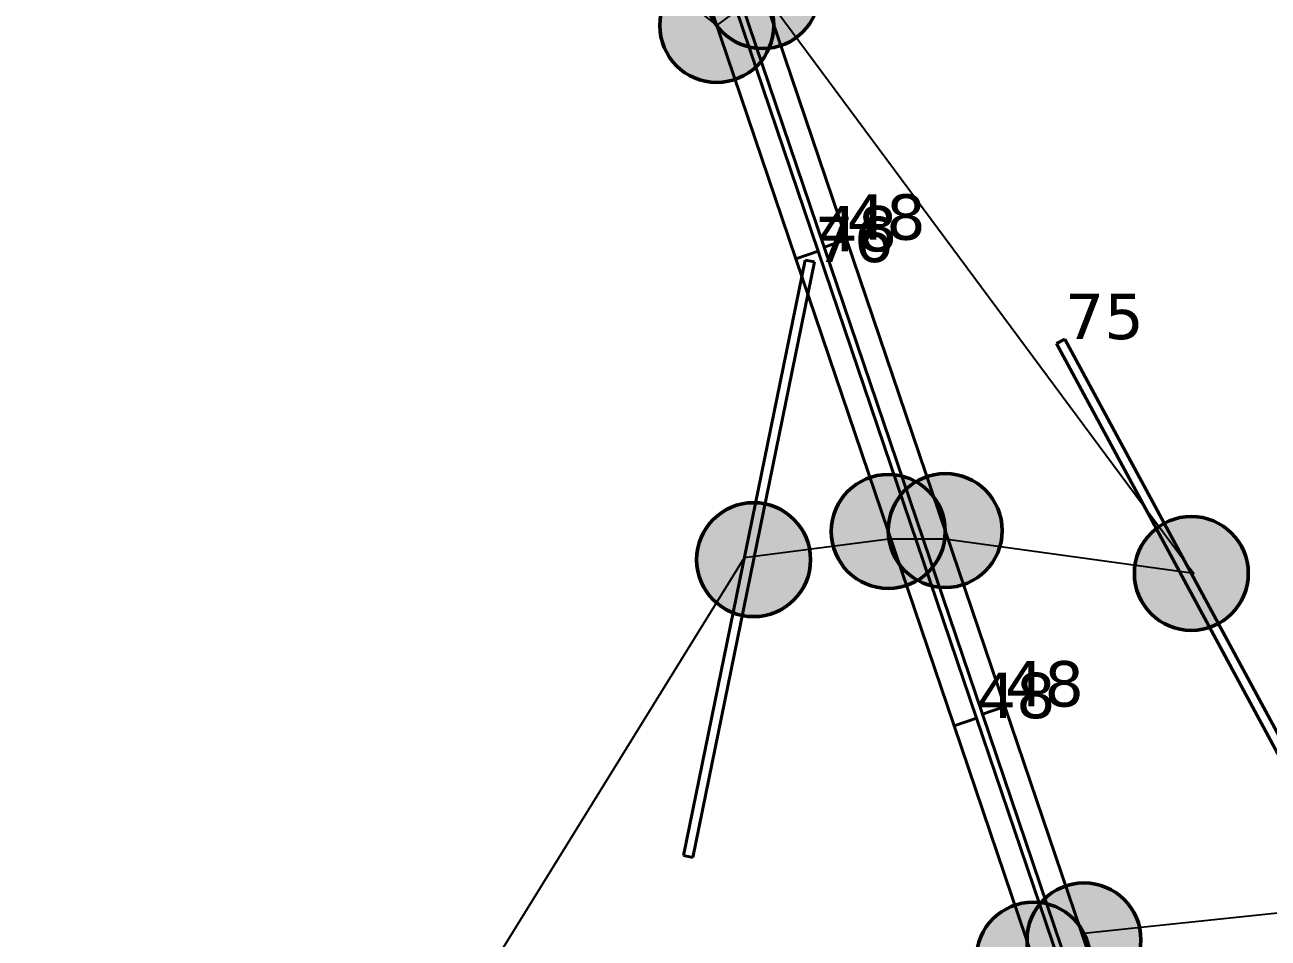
# Model space of a CAD drawing. Header units: millimetres. Extents: x -243740 to 150609, y -473655 to -165121.
# Drawn here: x 2650 to 7588, y -354113 to -350485 of the extents above; entities that cross this region are included whole.
import ezdxf

# ---------------------------------------------------------------- set-up
doc = ezdxf.new("R2010")
doc.units = ezdxf.units.MM
doc.layers.add('_Гр.ЩД-1C.10.4.I8.4', color=6, linetype='Continuous')
for name, color, linetype, lineweight in [('_освещение_dali', 3, 'Continuous', 50), ('DLX_FL1_LUM 122', 1, 'Continuous', 40), ('DLX_FL1_LUM 222', 5, 'Continuous', 40), ('DLX_LUM 14', 5, 'Continuous', 40), ('DLX_LUM 17', 5, 'Continuous', 40)]:
    doc.layers.add(name, color=color, linetype=linetype, lineweight=lineweight)
doc.styles.add('TableTextStyle', font='')
doc.styles.get('TableTextStyle').set_extended_font_data('VERDANA.TTF')
doc.linetypes.add('Truba', pattern='A,3e-05,[4,MSH_7,S=1,R=0,X=0,Y=0],-3.022072', length=3.022102)

# ---------------------------------------------------------------- blocks, each defined once
blk = doc.blocks.new('A$Caabd1818')
at = {"layer": 'DLX_FL1_LUM 122'}
for points in [[(1855.4, 46153.5, 0), (1226.9, 48007.9, 0)], [(1226.9, 48007.9, 0), (1855.4, 46153.5, 0)], [(1226.9, 48007.9, 0), (1855.4, 46153.5, 0)], [(1855.4, 46153.5, 0), (1226.9, 48007.9, 0)], [(1315.9, 48038.1, 0), (1944.4, 46183.7, 0)], [(1944.4, 46183.7, 0), (1315.9, 48038.1, 0)], [(1944.4, 46183.7, 0), (1315.9, 48038.1, 0)], [(1315.9, 48038.1, 0), (1944.4, 46183.7, 0)], [(1742.8, 46107.3, 0), (1114.3, 47961.6, 0)], [(1114.3, 47961.6, 0), (1742.8, 46107.3, 0)], [(1114.3, 47961.6, 0), (1742.8, 46107.3, 0)], [(1742.8, 46107.3, 0), (1114.3, 47961.6, 0)], [(1203.3, 47991.8, 0), (1831.8, 46137.4, 0)], [(1831.8, 46137.4, 0), (1203.3, 47991.8, 0)], [(1831.8, 46137.4, 0), (1203.3, 47991.8, 0)], [(1203.3, 47991.8, 0), (1831.8, 46137.4, 0)], [(1944.4, 46183.7, 0), (1855.4, 46153.5, 0)], [(1855.4, 46153.5, 0), (1944.4, 46183.7, 0)], [(1855.4, 46153.5, 0), (1944.4, 46183.7, 0)], [(1944.4, 46183.7, 0), (1855.4, 46153.5, 0)], [(1944.4, 46183.7, 0), (1944.4, 46183.7, 0)], [(1944.4, 46183.7, 0), (1944.4, 46183.7, 0)], [(1831.8, 46137.4, 0), (1742.8, 46107.3, 0)], [(1742.8, 46107.3, 0), (1831.8, 46137.4, 0)], [(1742.8, 46107.3, 0), (1831.8, 46137.4, 0)], [(1831.8, 46137.4, 0), (1742.8, 46107.3, 0)], [(1831.8, 46137.4, 0), (1831.8, 46137.4, 0)], [(1831.8, 46137.4, 0), (1831.8, 46137.4, 0)], [(1855.4, 46153.5, 0), (1855.4, 46153.5, 0)], [(1855.4, 46153.5, 0), (1855.4, 46153.5, 0)], [(1742.8, 46107.3, 0), (1742.8, 46107.3, 0)], [(1742.8, 46107.3, 0), (1742.8, 46107.3, 0)]]:
    blk.add_polyline3d(points, dxfattribs=at)
at = {"layer": 'DLX_FL1_LUM 222'}
for points in [[(1855.4, 46153.5, 0), (1944.4, 46183.7, 0)], [(1944.4, 46183.7, 0), (1855.4, 46153.5, 0)], [(1944.4, 46183.7, 0), (1855.4, 46153.5, 0)], [(1855.4, 46153.5, 0), (1944.4, 46183.7, 0)], [(1944.4, 46183.7, 0), (1944.4, 46183.7, 0)], [(1944.4, 46183.7, 0), (2572.9, 44329.3, 0)], [(2572.9, 44329.3, 0), (1944.4, 46183.7, 0)], [(1944.4, 46183.7, 0), (1944.4, 46183.7, 0)], [(2572.9, 44329.3, 0), (1944.4, 46183.7, 0)], [(1944.4, 46183.7, 0), (2572.9, 44329.3, 0)], [(1742.8, 46107.3, 0), (1831.8, 46137.4, 0)], [(1831.8, 46137.4, 0), (1742.8, 46107.3, 0)], [(1831.8, 46137.4, 0), (1742.8, 46107.3, 0)], [(1742.8, 46107.3, 0), (1831.8, 46137.4, 0)], [(1831.8, 46137.4, 0), (1831.8, 46137.4, 0)], [(1831.8, 46137.4, 0), (2460.3, 44283.1, 0)], [(2460.3, 44283.1, 0), (1831.8, 46137.4, 0)], [(1831.8, 46137.4, 0), (1831.8, 46137.4, 0)], [(2460.3, 44283.1, 0), (1831.8, 46137.4, 0)], [(1831.8, 46137.4, 0), (2460.3, 44283.1, 0)], [(2483.9, 44299.2, 0), (1855.4, 46153.5, 0)], [(1855.4, 46153.5, 0), (1855.4, 46153.5, 0)], [(1855.4, 46153.5, 0), (2483.9, 44299.2, 0)], [(1855.4, 46153.5, 0), (1855.4, 46153.5, 0)], [(1855.4, 46153.5, 0), (2483.9, 44299.2, 0)], [(2483.9, 44299.2, 0), (1855.4, 46153.5, 0)], [(2371.3, 44252.9, 0), (1742.8, 46107.3, 0)], [(1742.8, 46107.3, 0), (1742.8, 46107.3, 0)], [(1742.8, 46107.3, 0), (2371.3, 44252.9, 0)], [(1742.8, 46107.3, 0), (1742.8, 46107.3, 0)], [(1742.8, 46107.3, 0), (2371.3, 44252.9, 0)], [(2371.3, 44252.9, 0), (1742.8, 46107.3, 0)], [(2572.9, 44329.3, 0), (2483.9, 44299.2, 0)], [(2483.9, 44299.2, 0), (2572.9, 44329.3, 0)], [(2483.9, 44299.2, 0), (2572.9, 44329.3, 0)], [(2572.9, 44329.3, 0), (2483.9, 44299.2, 0)], [(2483.9, 44299.2, 0), (2572.9, 44329.3, 0)], [(2572.9, 44329.3, 0), (2483.9, 44299.2, 0)], [(2572.9, 44329.3, 0), (2483.9, 44299.2, 0)], [(2483.9, 44299.2, 0), (2572.9, 44329.3, 0)], [(2572.9, 44329.3, 0), (2572.9, 44329.3, 0)], [(2572.9, 44329.3, 0), (2572.9, 44329.3, 0)], [(2572.9, 44329.3, 0), (2572.9, 44329.3, 0)], [(2572.9, 44329.3, 0), (3201.4, 42474.9, 0)], [(3201.4, 42474.9, 0), (2572.9, 44329.3, 0)], [(2572.9, 44329.3, 0), (2572.9, 44329.3, 0)], [(3201.4, 42474.9, 0), (2572.9, 44329.3, 0)], [(2572.9, 44329.3, 0), (3201.4, 42474.9, 0)], [(2460.3, 44283.1, 0), (2371.3, 44252.9, 0)], [(2371.3, 44252.9, 0), (2460.3, 44283.1, 0)], [(2371.3, 44252.9, 0), (2460.3, 44283.1, 0)], [(2460.3, 44283.1, 0), (2371.3, 44252.9, 0)], [(2371.3, 44252.9, 0), (2460.3, 44283.1, 0)], [(2460.3, 44283.1, 0), (2371.3, 44252.9, 0)], [(2460.3, 44283.1, 0), (2371.3, 44252.9, 0)], [(2371.3, 44252.9, 0), (2460.3, 44283.1, 0)], [(2371.3, 44252.9, 0), (2371.3, 44252.9, 0)], [(2371.3, 44252.9, 0), (2371.3, 44252.9, 0)], [(2999.8, 42398.5, 0), (2371.3, 44252.9, 0)], [(2371.3, 44252.9, 0), (2371.3, 44252.9, 0)], [(2371.3, 44252.9, 0), (2999.8, 42398.5, 0)], [(2371.3, 44252.9, 0), (2371.3, 44252.9, 0)], [(2371.3, 44252.9, 0), (2999.8, 42398.5, 0)], [(2999.8, 42398.5, 0), (2371.3, 44252.9, 0)], [(2460.3, 44283.1, 0), (2460.3, 44283.1, 0)], [(2460.3, 44283.1, 0), (2460.3, 44283.1, 0)], [(2460.3, 44283.1, 0), (2460.3, 44283.1, 0)], [(2460.3, 44283.1, 0), (3088.8, 42428.7, 0)], [(3088.8, 42428.7, 0), (2460.3, 44283.1, 0)], [(2460.3, 44283.1, 0), (2460.3, 44283.1, 0)], [(3088.8, 42428.7, 0), (2460.3, 44283.1, 0)], [(2460.3, 44283.1, 0), (3088.8, 42428.7, 0)], [(2483.9, 44299.2, 0), (2483.9, 44299.2, 0)], [(2483.9, 44299.2, 0), (2483.9, 44299.2, 0)], [(3112.4, 42444.8, 0), (2483.9, 44299.2, 0)], [(2483.9, 44299.2, 0), (2483.9, 44299.2, 0)], [(2483.9, 44299.2, 0), (3112.4, 42444.8, 0)], [(2483.9, 44299.2, 0), (2483.9, 44299.2, 0)], [(2483.9, 44299.2, 0), (3112.4, 42444.8, 0)], [(3112.4, 42444.8, 0), (2483.9, 44299.2, 0)]]:
    blk.add_polyline3d(points, dxfattribs=at)
at = {"layer": 'DLX_LUM 14'}
for points in [[(1295.9, 43737.5, 0), (1779.2, 46102.6, 0)], [(1779.2, 46102.6, 0), (1295.9, 43737.5, 0)], [(1779.2, 46102.6, 0), (1295.9, 43737.5, 0)], [(1295.9, 43737.5, 0), (1779.2, 46102.6, 0)], [(1816.4, 46095, 0), (1333.1, 43729.9, 0)], [(1333.1, 43729.9, 0), (1816.4, 46095, 0)], [(1333.1, 43729.9, 0), (1816.4, 46095, 0)], [(1816.4, 46095, 0), (1333.1, 43729.9, 0)], [(1779.2, 46102.6, 0), (1779.2, 46102.6, 0)], [(1779.2, 46102.6, 0), (1816.4, 46095, 0)], [(1816.4, 46095, 0), (1779.2, 46102.6, 0)], [(1779.2, 46102.6, 0), (1779.2, 46102.6, 0)], [(1816.4, 46095, 0), (1779.2, 46102.6, 0)], [(1779.2, 46102.6, 0), (1816.4, 46095, 0)], [(1816.4, 46095, 0), (1816.4, 46095, 0)], [(1816.4, 46095, 0), (1816.4, 46095, 0)], [(1295.9, 43737.5, 0), (1295.9, 43737.5, 0)], [(1333.1, 43729.9, 0), (1295.9, 43737.5, 0)], [(1295.9, 43737.5, 0), (1295.9, 43737.5, 0)], [(1295.9, 43737.5, 0), (1333.1, 43729.9, 0)], [(1295.9, 43737.5, 0), (1333.1, 43729.9, 0)], [(1333.1, 43729.9, 0), (1295.9, 43737.5, 0)], [(1333.1, 43729.9, 0), (1333.1, 43729.9, 0)], [(1333.1, 43729.9, 0), (1333.1, 43729.9, 0)]]:
    blk.add_polyline3d(points, dxfattribs=at)
at = {"layer": 'DLX_LUM 17'}
for points in [[(2777.6, 45770.6, 0), (2811, 45788.7, 0)], [(2811, 45788.7, 0), (2777.6, 45770.6, 0)], [(2811, 45788.7, 0), (2777.6, 45770.6, 0)], [(2777.6, 45770.6, 0), (2811, 45788.7, 0)], [(2811, 45788.7, 0), (2811, 45788.7, 0)], [(2811, 45788.7, 0), (3816.4, 43926.8, 0)], [(3816.4, 43926.8, 0), (2811, 45788.7, 0)], [(2811, 45788.7, 0), (2811, 45788.7, 0)], [(3816.4, 43926.8, 0), (2811, 45788.7, 0)], [(2811, 45788.7, 0), (3816.4, 43926.8, 0)], [(3783, 43908.8, 0), (2777.6, 45770.6, 0)], [(2777.6, 45770.6, 0), (2777.6, 45770.6, 0)], [(2777.6, 45770.6, 0), (3783, 43908.8, 0)], [(2777.6, 45770.6, 0), (2777.6, 45770.6, 0)], [(2777.6, 45770.6, 0), (3783, 43908.8, 0)], [(3783, 43908.8, 0), (2777.6, 45770.6, 0)]]:
    blk.add_polyline3d(points, dxfattribs=at)
blk = doc.blocks.new('A$Cab2378fa')
at = {"lineweight": 25, "true_color": 0xfff5f5}
h = blk.add_hatch(color=7, dxfattribs=at)
h.dxf.hatch_style = 1
h.paths.add_polyline_path([(0, 0), (-141.6, -170.3, 0.174923), (3, -222.4, 0.197808), (162.3, -156.8)])
h.paths.add_polyline_path([(-163.2, 157.6), (0, 0), (147.8, 177.8, 0.175398), (3, 230.2, 0.209014)])
at = {"lineweight": 25}
h = blk.add_hatch(color=0, dxfattribs=at)
h.paths.add_polyline_path([(162.3, -156.8, 0.442338), (147.8, 177.8), (0, 0)])
h.paths.add_polyline_path([(-141.6, -170.3), (0, 0), (-163.2, 157.6, 0.430096)])
blk.add_circle((3, 3.9), 226.3)

msp = doc.modelspace()

# ---------------------------------------------------------------- linework, layer by layer
at = {"layer": '_Гр.ЩД-1C.10.4.I8.4', "ltscale": 100}
for points in [[(4437.1, -349724.6), (5398.2, -350487.3), (5580.1, -350352.6), (7293.6, -352664), (6303.7, -352528), (6082, -352528), (5507.2, -352601.7), (4392.2, -354405.7)], [(7459.4, -355901.1), (6856.8, -354093.2), (8497.5, -353921.3), (9875.2, -351344.8), (10625.7, -350825.2), (10912.7, -351868.5), (10589.1, -353835.1), (9406, -353832.1), (10300.1, -355736.2)]]:
    msp.add_lwpolyline(points, dxfattribs=at)

# ---------------------------------------------------------------- block references
at = {"layer": '_освещение_dali', "color": 1, "ltscale": 100}
for p in [(5577.1, -350356.5), (5395.3, -350491.2)]:
    msp.add_blockref('A$Cab2378fa', p, dxfattribs=at)
at = {"layer": '_освещение_dali', "color": 5, "ltscale": 100}
for p in [(6076.5, -352501.1), (6302.8, -352497.6), (5541.5, -352613.2), (7280.4, -352667.9), (6853.9, -354123.6), (6652.3, -354200)]:
    msp.add_blockref('A$Cab2378fa', p, dxfattribs=at)
at = {"layer": 'Defpoints', "linetype": 'Truba', "ltscale": 100}
msp.add_blockref('A$Caabd1818', (3969.7, -397521.8), dxfattribs=at)

# ---------------------------------------------------------------- texts
at = {"layer": '_освещение_dali', "color": 241, "true_color": 0xee66a2, "style": 'TableTextStyle'}
for s, p in [('48', (5914.1, -351338.1)), ('76', (5786.1, -351426.8)), ('48', (5801.5, -351384.3)), ('75', (6780.7, -351733.1)), ('48', (6542.6, -353192.4)), ('48', (6430, -353238.7))]:
    msp.add_text(s, height=180, dxfattribs=at).set_placement(p)

doc.saveas('drawing.dxf')
